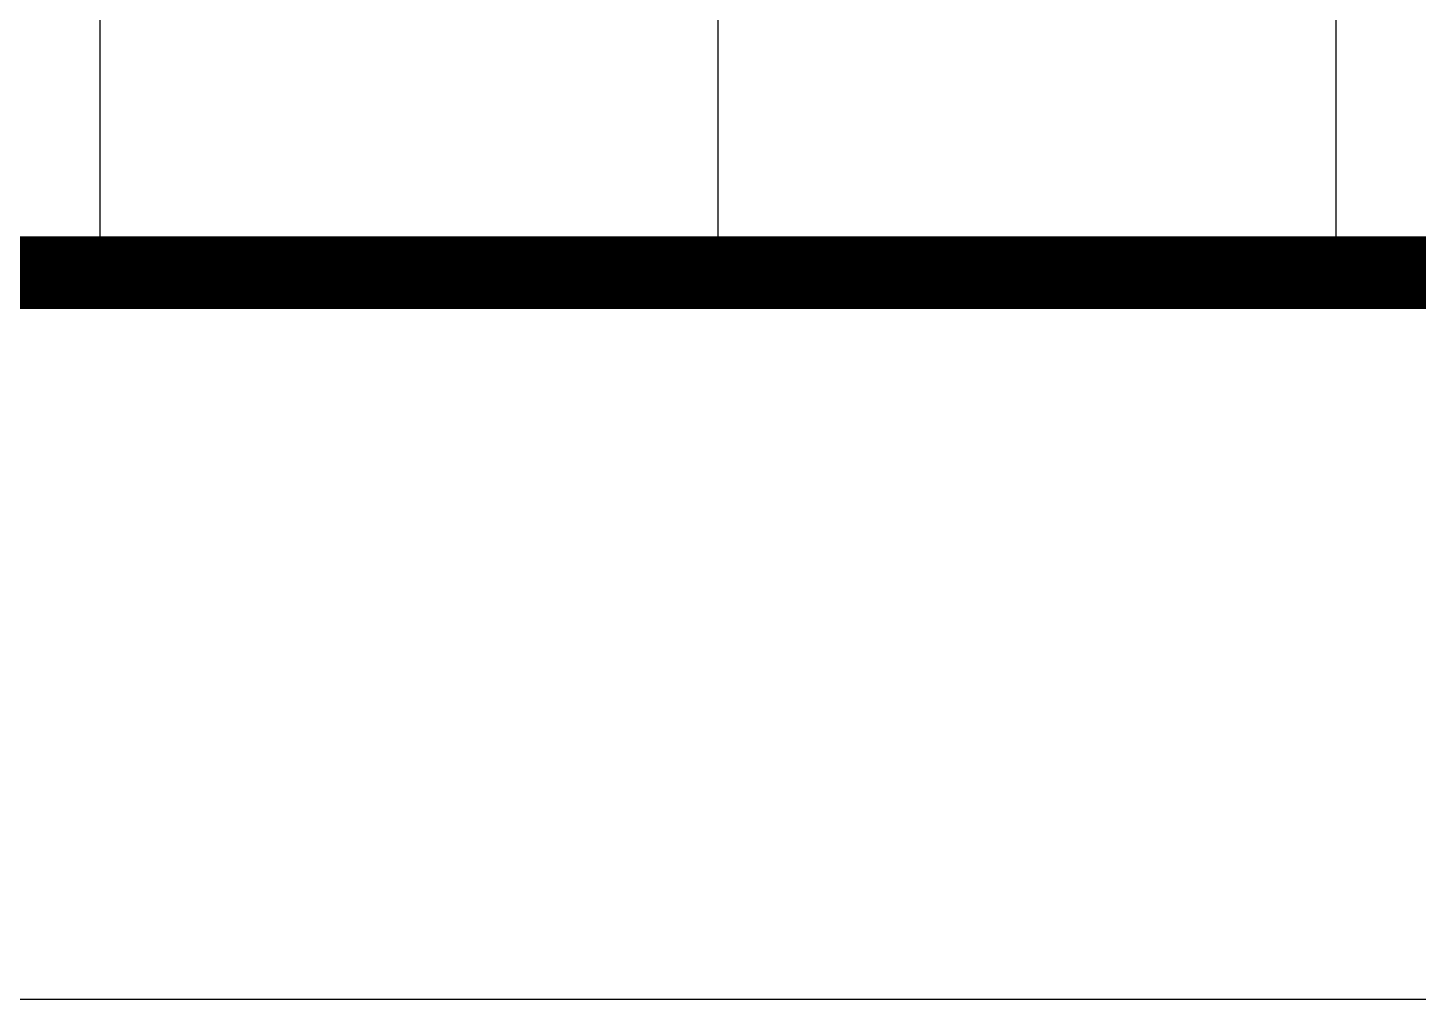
# Model space of a CAD drawing. Extents: x -496980 to 486425, y -292187 to -29437.
# Drawn here: x 212311 to 217092, y -292187 to -288845 of the extents above; entities that cross this region are included whole.
import ezdxf

# ---------------------------------------------------------------- set-up
doc = ezdxf.new("R2010")
doc.units = 0
doc.header["$LTSCALE"] = 1000
doc.header["$MEASUREMENT"] = 0
doc.layers.add('PUB_TITLE', color=4, linetype='Continuous')

msp = doc.modelspace()

# ---------------------------------------------------------------- linework, layer by layer
at = {"layer": 'PUB_TITLE'}
for p, q in [((212558.9, -275661.9), (212558.9, -289686.9)), ((214683.9, -275661.9), (214683.9, -289686.9)), ((216808.9, -275661.9), (216808.9, -289686.9))]:
    msp.add_line(p, q, dxfattribs=at)
msp.add_lwpolyline([(177129, -29436.9), (177129, -292186.9), (325629, -292186.9), (325629, -29436.9)], close=True, dxfattribs=at)
at = {"layer": 'PUB_TITLE', "const_width": 250}
msp.add_lwpolyline([(179629, -35686.9), (179629, -289686.9), (323129, -289686.9), (323129, -35686.9)], close=True, dxfattribs=at)

doc.saveas('drawing.dxf')
